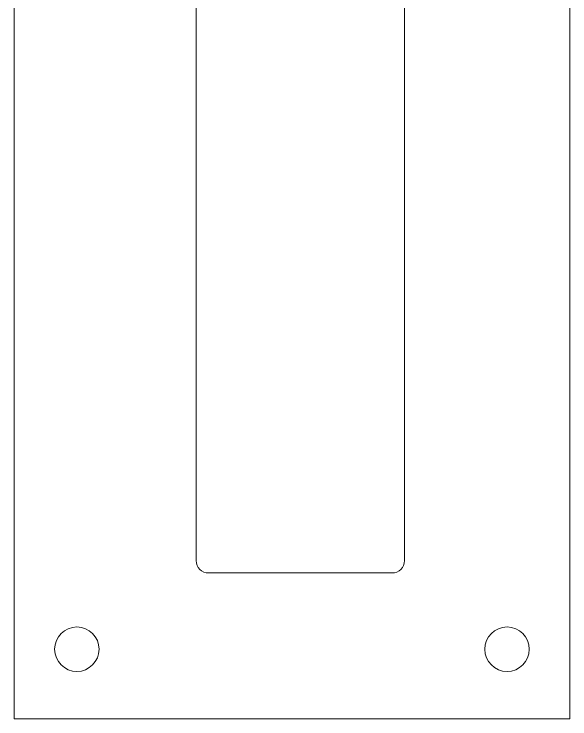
# Model space of a CAD drawing. Header units: millimetres. Extents: x -138 to 142, y -75 to 77.
# Drawn here: x 102.5 to 142.5, y -46.5 to 4.2 of the extents above; entities that cross this region are included whole.
import ezdxf

# ---------------------------------------------------------------- set-up
doc = ezdxf.new("R2010")
doc.units = ezdxf.units.MM
doc.header["$MEASUREMENT"] = 0
doc.layers.add('Layer 1', color=7, linetype='Continuous')

msp = doc.modelspace()

# ---------------------------------------------------------------- linework, layer by layer
at = {"layer": 'Layer 1', "lineweight": 9}
for points, knots in [([(142.5, -46.5), (142.5, -46.5), (142.5, 38.5), (142.5, 38.5), (142.5, 38.5), (142.5, 38.5), (102.5, 38.5), (102.5, 38.5), (102.5, 38.5), (102.5, 38.5), (102.5, -46.5), (102.5, -46.5), (102.5, -46.5), (102.5, -46.5), (142.5, -46.5), (142.5, -46.5)], [0, 0, 0, 0, 0.2, 0.2, 0.2, 0.2, 0.4, 0.4, 0.4, 0.4, 0.6, 0.6, 0.6, 0.6, 1, 1, 1, 1]), ([(115.6, 27.1096), (115.6, 27.1096), (115.6, -35.1096), (115.6, -35.1096), (115.6, -35.1096), (115.6, -35.5994), (116.0006, -36), (116.4904, -36), (116.4904, -36), (116.4904, -36), (129.7096, -36), (129.7096, -36), (129.7096, -36), (130.1994, -36), (130.6, -35.5994), (130.6, -35.1096), (130.6, -35.1096), (130.6, -35.1096), (130.6, 27.1096), (130.6, 27.1096), (130.6, 27.1096), (130.6, 27.5994), (130.1994, 28), (129.7096, 28), (129.7096, 28), (129.7096, 28), (116.4904, 28), (116.4904, 28), (116.4904, 28), (116.0006, 28), (115.6, 27.5994), (115.6, 27.1096)], [0, 0, 0, 0, 0.1111111, 0.1111111, 0.1111111, 0.1111111, 0.2222222, 0.2222222, 0.2222222, 0.2222222, 0.3333333, 0.3333333, 0.3333333, 0.3333333, 0.4444444, 0.4444444, 0.4444444, 0.4444444, 0.5555556, 0.5555556, 0.5555556, 0.5555556, 0.6666667, 0.6666667, 0.6666667, 0.6666667, 0.7777778, 0.7777778, 0.7777778, 0.7777778, 1, 1, 1, 1]), ([(105.4171, -41.4857), (105.4171, -40.602), (106.1334, -39.8857), (107.0171, -39.8857), (107.0171, -39.8857), (107.9008, -39.8857), (108.6171, -40.602), (108.6171, -41.4857), (108.6171, -41.4857), (108.6171, -42.3694), (107.9008, -43.0857), (107.0171, -43.0857), (107.0171, -43.0857), (106.1334, -43.0857), (105.4171, -42.3694), (105.4171, -41.4857)], [0, 0, 0, 0, 0.2, 0.2, 0.2, 0.2, 0.4, 0.4, 0.4, 0.4, 0.6, 0.6, 0.6, 0.6, 1, 1, 1, 1]), ([(136.3797, -41.4857), (136.3797, -40.602), (137.096, -39.8857), (137.9797, -39.8857), (137.9797, -39.8857), (138.8634, -39.8857), (139.5797, -40.602), (139.5797, -41.4857), (139.5797, -41.4857), (139.5797, -42.3694), (138.8634, -43.0857), (137.9797, -43.0857), (137.9797, -43.0857), (137.096, -43.0857), (136.3797, -42.3694), (136.3797, -41.4857)], [0, 0, 0, 0, 0.2, 0.2, 0.2, 0.2, 0.4, 0.4, 0.4, 0.4, 0.6, 0.6, 0.6, 0.6, 1, 1, 1, 1])]:
    msp.add_open_spline(points, degree=3, knots=knots, dxfattribs=at)

doc.saveas('drawing.dxf')
